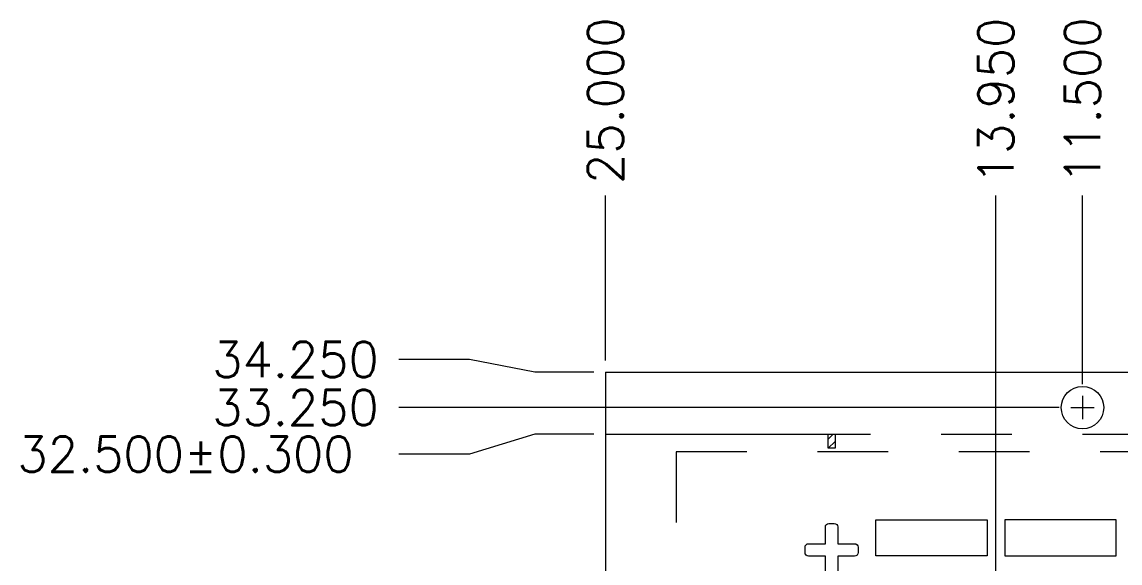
# Model space of a CAD drawing. Extents: x 0.5 to 10.25, y 0.33 to 6.92.
# Drawn here: x 0.496 to 2.05, y 6.155 to 6.92 of the extents above; entities that cross this region are included whole.
import ezdxf

# ---------------------------------------------------------------- set-up
doc = ezdxf.new("R2010")
doc.units = 0
doc.header["$LTSCALE"] = 0.006
doc.header["$MEASUREMENT"] = 0
doc.linetypes.add('CENTER', pattern=[2, 1.25, -0.25, 0.25, -0.25])
doc.linetypes.add('HIDDEN', pattern=[0.375, 0.25, -0.125])
doc.layers.add('1', color=7, linetype='CONTINUOUS')
doc.layers.add('1D', color=7, linetype='CONTINUOUS')
doc.styles.add('SIMPLEX', font='SIMPLEX')

msp = doc.modelspace()

# ---------------------------------------------------------------- hatches: boundary and pattern name
at = {"layer": '1D', "lineweight": 13}
h = msp.add_hatch(dxfattribs=at)
h.set_pattern_fill('ANSI31', color=256, scale=0.075, style=0)
h.set_pattern_definition([(45, (12.572351, 6.208092), (-0.006629126, 0.006629126), [])])
h.paths.add_polyline_path([(3.041812, 3.107045), (3.031812, 3.107045), (3.031812, 3.087045), (3.041812, 3.087045)])
h.paths.add_polyline_path([(2.576812, 3.107045), (2.566812, 3.107045), (2.566812, 3.087045), (2.576812, 3.087045)])
h.paths.add_polyline_path([(2.111812, 3.107045), (2.101812, 3.107045), (2.101812, 3.087045), (2.111812, 3.087045)])
h.paths.add_polyline_path([(1.646812, 3.107045), (1.636812, 3.107045), (1.636812, 3.087045), (1.646812, 3.087045)])
h.paths.add_polyline_path([(3.506812, 3.107045), (3.496812, 3.107045), (3.496812, 3.087045), (3.506812, 3.087045)])
h.paths.add_polyline_path([(3.801807, 3.304545), (3.801807, 3.329545), (3.751812, 3.329545), (3.751812, 3.304545)])
h.paths.add_polyline_path([(3.801807, 4.234545), (3.801807, 4.259545), (3.751812, 4.259545), (3.751812, 4.234545)])
h.paths.add_polyline_path([(3.794307, 3.769545), (3.794307, 3.794545), (3.751812, 3.794545), (3.751812, 3.769545)])
h.paths.add_polyline_path([(3.794307, 5.629545), (3.794307, 5.654545), (3.751812, 5.654545), (3.751812, 5.629545)])
h.paths.add_polyline_path([(3.801807, 5.164545), (3.801807, 5.189545), (3.751812, 5.189545), (3.751812, 5.164545)])
h.paths.add_polyline_path([(3.794307, 4.699545), (3.794307, 4.724545), (3.751812, 4.724545), (3.751812, 4.699545)])
h.paths.add_polyline_path([(3.506812, 6.317045), (3.496812, 6.317045), (3.496812, 6.337045), (3.506812, 6.337045)])
h.paths.add_polyline_path([(3.801807, 6.094545), (3.801807, 6.119545), (3.751812, 6.119545), (3.751812, 6.094545)])
h.paths.add_polyline_path([(3.041812, 6.317045), (3.031812, 6.317045), (3.031812, 6.337045), (3.041812, 6.337045)])
h.paths.add_polyline_path([(2.576812, 6.317045), (2.566812, 6.317045), (2.566812, 6.337045), (2.576812, 6.337045)])
h.paths.add_polyline_path([(2.111812, 6.317045), (2.101812, 6.317045), (2.101812, 6.337045), (2.111812, 6.337045)])
h.paths.add_polyline_path([(1.646812, 6.317045), (1.636812, 6.317045), (1.636812, 6.337045), (1.646812, 6.337045)])
h.paths.add_polyline_path([(1.251812, 5.629545), (1.251812, 5.654545), (1.391812, 5.654545), (1.391812, 5.629545)])
h.paths.add_polyline_path([(1.251812, 6.094545), (1.251812, 6.119545), (1.391812, 6.119545), (1.391812, 6.094545)])
h.paths.add_polyline_path([(1.251812, 4.699545), (1.251812, 4.724545), (1.391812, 4.724545), (1.391812, 4.699545)])
h.paths.add_polyline_path([(1.251812, 5.164545), (1.251812, 5.189545), (1.391812, 5.189545), (1.391812, 5.164545)])
h.paths.add_polyline_path([(1.251812, 4.234545), (1.251812, 4.259545), (1.391812, 4.259545), (1.391812, 4.234545)])
h.paths.add_polyline_path([(1.251812, 3.769545), (1.251812, 3.794545), (1.391812, 3.794545), (1.391812, 3.769545)])
h.paths.add_polyline_path([(1.251812, 3.304545), (1.251812, 3.329545), (1.391812, 3.329545), (1.391812, 3.304545)])

# ---------------------------------------------------------------- linework, layer by layer
at = {"layer": '1', "lineweight": 13}
msp.add_line((1.321812, 6.424545), (3.751874, 6.424545), dxfattribs=at)
for points in [[(1.861812, 6.215795), (1.861812, 6.164545), (1.704312, 6.164545), (1.704312, 6.215795)], [(1.886812, 6.215795), (1.886812, 6.164545), (2.044312, 6.164545), (2.044312, 6.215795)]]:
    msp.add_lwpolyline(points, close=True, dxfattribs=at)
msp.add_lwpolyline([(1.638062, 6.13567, -0.41421356), (1.633062, 6.14067), (1.633062, 6.16442), (1.609312, 6.16442, -0.41421356), (1.604312, 6.16942), (1.604312, 6.17692, -0.41421356), (1.609312, 6.18192), (1.633062, 6.18192), (1.633062, 6.20567, -0.41421356), (1.638062, 6.21067), (1.645562, 6.21067, -0.41421356), (1.650562, 6.20567), (1.650562, 6.18192), (1.674312, 6.18192, -0.41421356), (1.679312, 6.17692), (1.679312, 6.16942, -0.41421356), (1.674312, 6.16442), (1.650562, 6.16442), (1.650562, 6.14067, -0.41421356), (1.645562, 6.13567)], format="xyb", close=True, dxfattribs=at)
msp.add_circle((1.996812, 6.374545), 0.03, dxfattribs=at)
at = {"layer": '1D', "lineweight": 13}
for p, q in [((1.321812, 6.441045), (1.321812, 6.674545)), ((1.874312, 6.002045), (1.874312, 6.674545)), ((1.996812, 6.407533), (1.996812, 6.674545)), ((1.129637, 6.442762), (1.029637, 6.442762)), ((1.221812, 6.424545), (1.129637, 6.442762)), ((1.305312, 6.424545), (1.221812, 6.424545)), ((1.996812, 6.391033), (1.996812, 6.358057)), ((1.963824, 6.374545), (1.029637, 6.374545)), ((1.980324, 6.374545), (2.0133, 6.374545)), ((1.221812, 6.337045), (1.129637, 6.308624)), ((1.305312, 6.337045), (1.221812, 6.337045)), ((1.636812, 6.317045), (1.636812, 6.337045)), ((1.636812, 6.337045), (1.646812, 6.337045)), ((1.646812, 6.337045), (1.646812, 6.317045)), ((1.129637, 6.308624), (1.029637, 6.308624)), ((1.646812, 6.317045), (1.636812, 6.317045))]:
    msp.add_line(p, q, dxfattribs=at)
at = {"layer": '1D', "linetype": 'CENTER', "lineweight": 13, "ltscale": 70}
msp.add_line((1.321812, 6.424545), (1.321812, 2.924545), dxfattribs=at)
at = {"layer": '1D', "linetype": 'CENTER', "lineweight": 13, "ltscale": 50}
msp.add_line((1.321813, 6.337045), (3.801957, 6.337045), dxfattribs=at)
at = {"layer": '1D', "linetype": 'HIDDEN', "lineweight": 13, "ltscale": 50}
for p, q in [((3.721812, 6.312045), (1.421812, 6.312045)), ((1.421812, 6.312045), (1.421812, 3.112045))]:
    msp.add_line(p, q, dxfattribs=at)

# ---------------------------------------------------------------- texts
at = {"layer": '1D', "lineweight": 13, "style": 'SIMPLEX'}
for s, rotation, p in [('25.000', 90, (1.346812, 6.691045)), ('11.500', 90, (2.021812, 6.691045)), ('34.250', 360, (0.765518, 6.417762)), ('33.250', 360, (0.765518, 6.349545)), ('32.500%%P0.300', 360, (0.489995, 6.283624))]:
    msp.add_text(s, height=0.05, rotation=rotation, dxfattribs=at).set_placement(p)
at = {"layer": '1D', "lineweight": 13, "insert": (1.874312, 6.808593), "char_height": 0.05, "attachment_point": 5, "rotation": 90, "style": 'SIMPLEX'}
msp.add_mtext('\\A1;13.950', dxfattribs=at)

doc.saveas('drawing.dxf')
